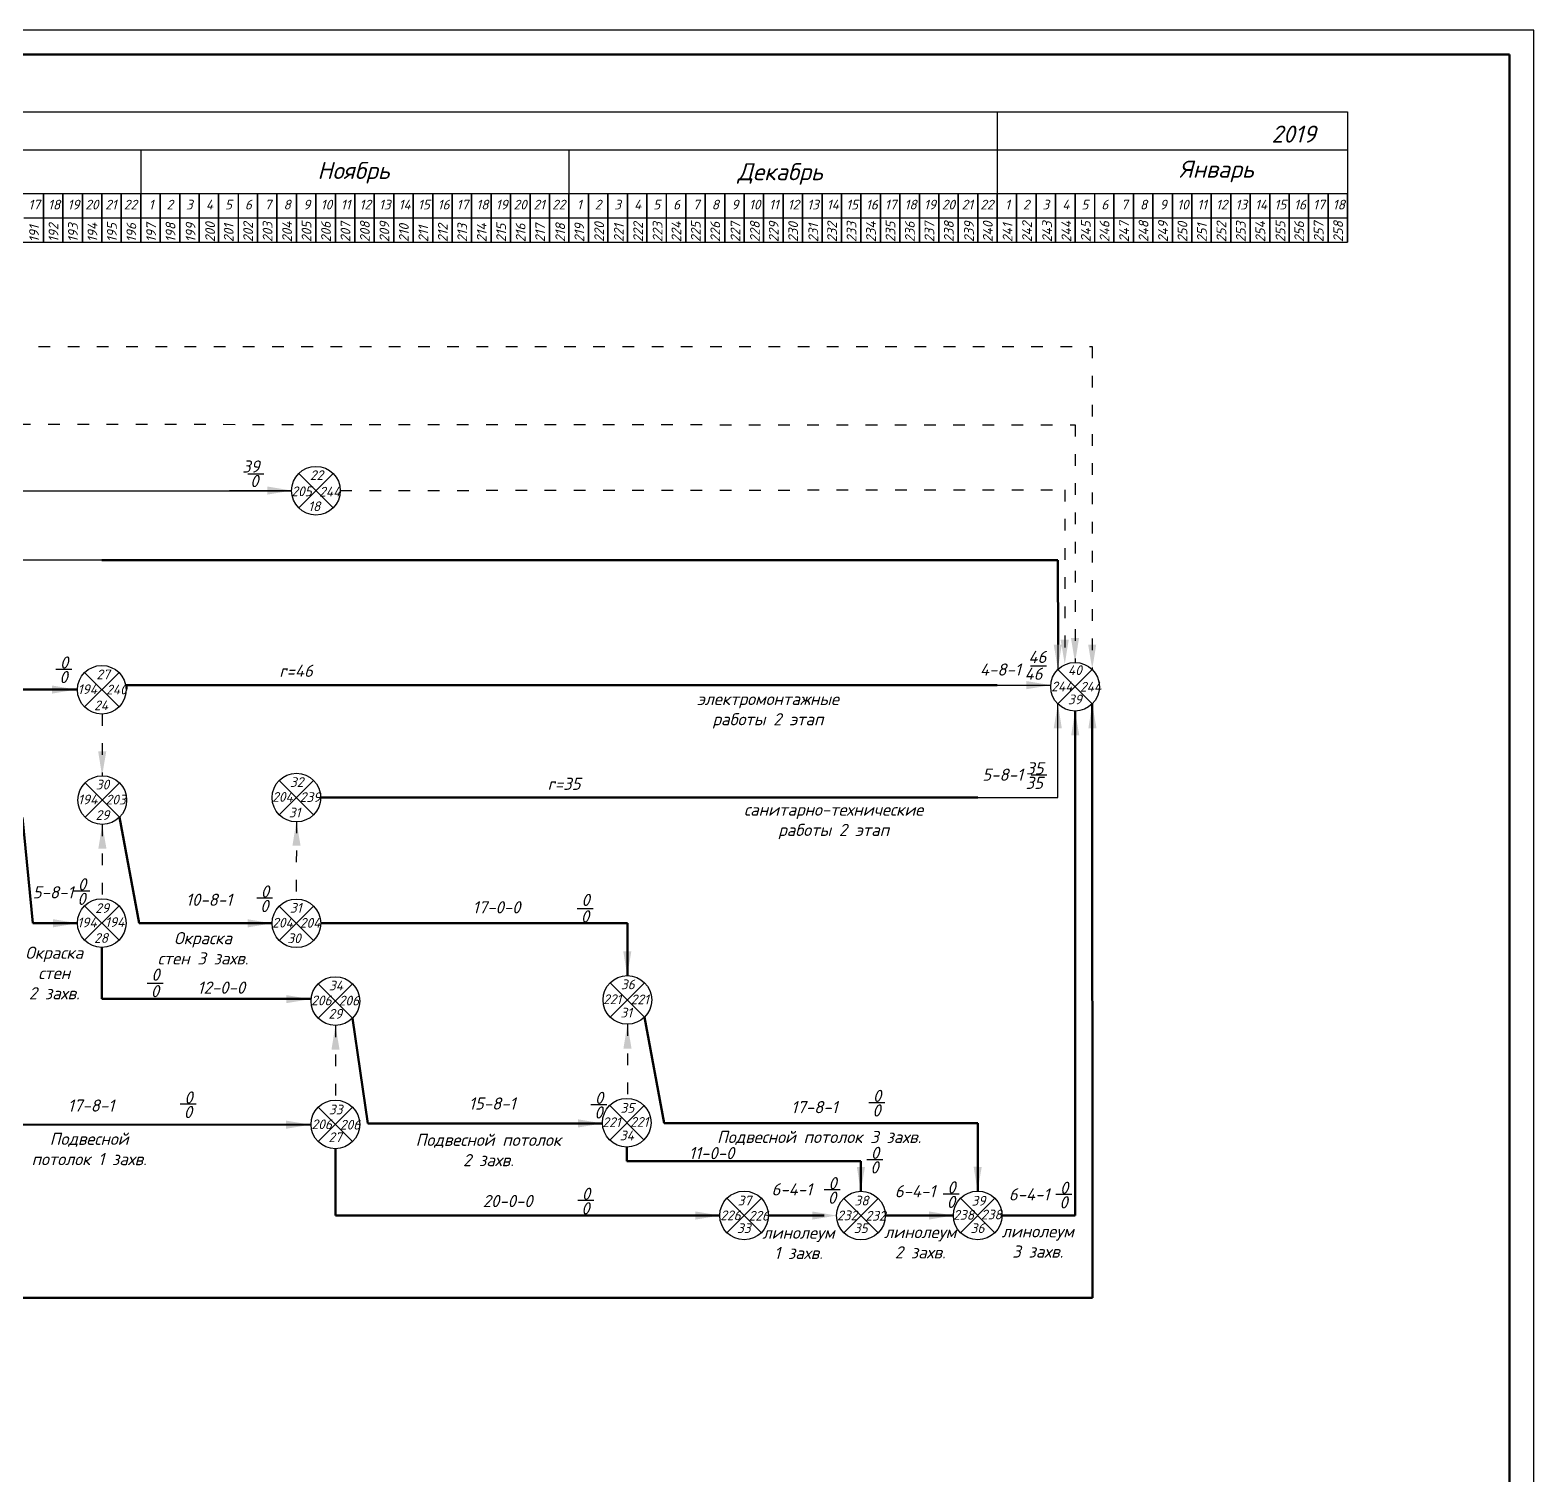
# Model space of a CAD drawing. Header units: millimetres. Extents: x -345369 to 252202, y 74562 to 424723.
# Drawn here: x 15047 to 45951, y 104262 to 133962 of the extents above; entities that cross this region are included whole.
import ezdxf

# ---------------------------------------------------------------- set-up
doc = ezdxf.new("R2010")
doc.units = ezdxf.units.MM
doc.linetypes.add('ACAD_ISO03W100', pattern=[30, 12, -18])
doc.layers.add('Рамка', color=7, linetype='Continuous', lineweight=25)
doc.styles.get("Standard").update_dxf_attribs({"font": 'isocpeur.TTF', "oblique": 15})
doc.styles.add('standart-наклонный', font='isocpeui.ttf', dxfattribs={"height": 3})

msp = doc.modelspace()

# ---------------------------------------------------------------- linework, layer by layer
at = {"color": 7, "lineweight": 25, "ltscale": 0.5}
msp.add_line((-34051.903141, 132279.396232), (42121.15313, 132279.396232), dxfattribs=at)
for p, q in [((34921.15313, 132279.396232), (34921.15313, 129601.790384)), ((42121.15313, 132279.396232), (42121.15313, 129601.790384)), ((17321.15313, 131500.284274), (17321.15313, 129601.790384)), ((26121.15313, 131500.284274), (26121.15313, 129601.790384)), ((8521.15313, 130601.790384), (32094.2094, 130601.790384)), ((15321.15313, 129601.790384), (15321.15313, 130601.790384)), ((15321.15313, 130601.790384), (15321.15313, 129601.790384)), ((15321.15313, 130601.790384), (38894.2094, 130601.790384)), ((15721.15313, 129601.790384), (15721.15313, 130601.790384)), ((15721.15313, 130601.790384), (15721.15313, 129601.790384)), ((16121.15313, 129601.790384), (16121.15313, 130601.790384)), ((16121.15313, 130601.790384), (16121.15313, 129601.790384)), ((16521.15313, 129601.790384), (16521.15313, 130601.790384)), ((16521.15313, 130601.790384), (16521.15313, 129601.790384)), ((16521.15313, 130601.790384), (26121.15313, 130601.790384)), ((16521.15313, 130601.790384), (34921.15313, 130601.790384)), ((16921.15313, 129601.790384), (16921.15313, 130601.790384)), ((16921.15313, 130601.790384), (16921.15313, 129601.790384)), ((17321.15313, 129601.790384), (17321.15313, 130601.790384)), ((17321.15313, 130601.790384), (17321.15313, 129601.790384)), ((17721.15313, 129601.790384), (17721.15313, 130601.790384)), ((17721.15313, 130601.790384), (17721.15313, 129601.790384)), ((18121.15313, 129601.790384), (18121.15313, 130601.790384)), ((18121.15313, 130601.790384), (18121.15313, 129601.790384)), ((18521.15313, 129601.790384), (18521.15313, 130601.790384)), ((18521.15313, 130601.790384), (18521.15313, 129601.790384)), ((18921.15313, 129601.790384), (18921.15313, 130601.790384)), ((18921.15313, 130601.790384), (18921.15313, 129601.790384)), ((19321.15313, 130601.790384), (19321.15313, 129601.790384)), ((19721.15313, 129601.790384), (19721.15313, 130601.790384)), ((19721.15313, 130601.790384), (19721.15313, 129601.790384)), ((20121.15313, 129601.790384), (20121.15313, 130601.790384)), ((20121.15313, 130601.790384), (20121.15313, 129601.790384)), ((20521.15313, 129601.790384), (20521.15313, 130601.790384)), ((20521.15313, 130601.790384), (20521.15313, 129601.790384)), ((20921.15313, 129601.790384), (20921.15313, 130601.790384)), ((20921.15313, 130601.790384), (20921.15313, 129601.790384)), ((21321.15313, 129601.790384), (21321.15313, 130601.790384)), ((21321.15313, 130601.790384), (21321.15313, 129601.790384)), ((21721.15313, 129601.790384), (21721.15313, 130601.790384)), ((21721.15313, 130601.790384), (21721.15313, 129601.790384)), ((22121.15313, 129601.790384), (22121.15313, 130601.790384)), ((22121.15313, 130601.790384), (22121.15313, 129601.790384)), ((22521.15313, 129601.790384), (22521.15313, 130601.790384)), ((22521.15313, 130601.790384), (22521.15313, 129601.790384)), ((22921.15313, 129601.790384), (22921.15313, 130601.790384)), ((22921.15313, 130601.790384), (22921.15313, 129601.790384)), ((23321.15313, 129601.790384), (23321.15313, 130601.790384)), ((23321.15313, 130601.790384), (23321.15313, 129601.790384)), ((23321.15313, 130601.790384), (41721.15313, 130601.790384)), ((23721.15313, 129601.790384), (23721.15313, 130601.790384)), ((23721.15313, 130601.790384), (23721.15313, 129601.790384)), ((24121.15313, 129601.790384), (24121.15313, 130601.790384)), ((24121.15313, 130601.790384), (24121.15313, 129601.790384)), ((24521.15313, 129601.790384), (24521.15313, 130601.790384)), ((24521.15313, 130601.790384), (24521.15313, 129601.790384)), ((24921.15313, 129601.790384), (24921.15313, 130601.790384)), ((24921.15313, 130601.790384), (24921.15313, 129601.790384)), ((25321.15313, 129601.790384), (25321.15313, 130601.790384)), ((25321.15313, 130601.790384), (25321.15313, 129601.790384)), ((25321.15313, 130601.790384), (34921.15313, 130601.790384)), ((25721.15313, 129601.790384), (25721.15313, 130601.790384)), ((25721.15313, 130601.790384), (25721.15313, 129601.790384)), ((26121.15313, 129601.790384), (26121.15313, 130601.790384)), ((26121.15313, 130601.790384), (26121.15313, 129601.790384)), ((26521.15313, 129601.790384), (26521.15313, 130601.790384)), ((26521.15313, 130601.790384), (26521.15313, 129601.790384)), ((26921.15313, 129601.790384), (26921.15313, 130601.790384)), ((26921.15313, 130601.790384), (26921.15313, 129601.790384)), ((27321.15313, 129601.790384), (27321.15313, 130601.790384)), ((27321.15313, 130601.790384), (27321.15313, 129601.790384)), ((27721.15313, 129601.790384), (27721.15313, 130601.790384)), ((27721.15313, 130601.790384), (27721.15313, 129601.790384)), ((28121.15313, 130601.790384), (28121.15313, 129601.790384)), ((28521.15313, 129601.790384), (28521.15313, 130601.790384)), ((28521.15313, 130601.790384), (28521.15313, 129601.790384)), ((28921.15313, 129601.790384), (28921.15313, 130601.790384)), ((28921.15313, 130601.790384), (28921.15313, 129601.790384)), ((29321.15313, 129601.790384), (29321.15313, 130601.790384)), ((29321.15313, 130601.790384), (29321.15313, 129601.790384)), ((29721.15313, 129601.790384), (29721.15313, 130601.790384)), ((29721.15313, 130601.790384), (29721.15313, 129601.790384)), ((30121.15313, 129601.790384), (30121.15313, 130601.790384)), ((30121.15313, 130601.790384), (30121.15313, 129601.790384)), ((30521.15313, 129601.790384), (30521.15313, 130601.790384)), ((30521.15313, 130601.790384), (30521.15313, 129601.790384)), ((30921.15313, 129601.790384), (30921.15313, 130601.790384)), ((30921.15313, 130601.790384), (30921.15313, 129601.790384)), ((31321.15313, 129601.790384), (31321.15313, 130601.790384)), ((31321.15313, 130601.790384), (31321.15313, 129601.790384)), ((31721.15313, 129601.790384), (31721.15313, 130601.790384)), ((31721.15313, 130601.790384), (31721.15313, 129601.790384)), ((32121.15313, 129601.790384), (32121.15313, 130601.790384)), ((32121.15313, 130601.790384), (32121.15313, 129601.790384)), ((32121.15313, 130601.790384), (42121.15313, 130601.790384)), ((32521.15313, 129601.790384), (32521.15313, 130601.790384)), ((32521.15313, 130601.790384), (32521.15313, 129601.790384)), ((32921.15313, 129601.790384), (32921.15313, 130601.790384)), ((32921.15313, 130601.790384), (32921.15313, 129601.790384)), ((33321.15313, 129601.790384), (33321.15313, 130601.790384)), ((33321.15313, 130601.790384), (33321.15313, 129601.790384)), ((33721.15313, 129601.790384), (33721.15313, 130601.790384)), ((33721.15313, 130601.790384), (33721.15313, 129601.790384)), ((34121.15313, 129601.790384), (34121.15313, 130601.790384)), ((34121.15313, 130601.790384), (34121.15313, 129601.790384)), ((34521.15313, 129601.790384), (34521.15313, 130601.790384)), ((34521.15313, 130601.790384), (34521.15313, 129601.790384)), ((34921.15313, 129601.790384), (34921.15313, 130601.790384)), ((34921.15313, 130601.790384), (34921.15313, 129601.790384)), ((35321.15313, 129601.790384), (35321.15313, 130601.790384)), ((35321.15313, 130601.790384), (35321.15313, 129601.790384)), ((35721.15313, 129601.790384), (35721.15313, 130601.790384)), ((35721.15313, 130601.790384), (35721.15313, 129601.790384)), ((36121.15313, 129601.790384), (36121.15313, 130601.790384)), ((36121.15313, 130601.790384), (36121.15313, 129601.790384)), ((36521.15313, 129601.790384), (36521.15313, 130601.790384)), ((36521.15313, 130601.790384), (36521.15313, 129601.790384)), ((36921.15313, 130601.790384), (36921.15313, 129601.790384)), ((37321.15313, 129601.790384), (37321.15313, 130601.790384)), ((37321.15313, 130601.790384), (37321.15313, 129601.790384)), ((37721.15313, 129601.790384), (37721.15313, 130601.790384)), ((37721.15313, 130601.790384), (37721.15313, 129601.790384)), ((38121.15313, 129601.790384), (38121.15313, 130601.790384)), ((38121.15313, 130601.790384), (38121.15313, 129601.790384)), ((38521.15313, 129601.790384), (38521.15313, 130601.790384)), ((38521.15313, 130601.790384), (38521.15313, 129601.790384)), ((38921.15313, 129601.790384), (38921.15313, 130601.790384)), ((38921.15313, 130601.790384), (38921.15313, 129601.790384)), ((39321.15313, 129601.790384), (39321.15313, 130601.790384)), ((39321.15313, 130601.790384), (39321.15313, 129601.790384)), ((39721.15313, 129601.790384), (39721.15313, 130601.790384)), ((39721.15313, 130601.790384), (39721.15313, 129601.790384)), ((40121.15313, 129601.790384), (40121.15313, 130601.790384)), ((40121.15313, 130601.790384), (40121.15313, 129601.790384)), ((40521.15313, 129601.790384), (40521.15313, 130601.790384)), ((40521.15313, 130601.790384), (40521.15313, 129601.790384)), ((40921.15313, 129601.790384), (40921.15313, 130601.790384)), ((40921.15313, 130601.790384), (40921.15313, 129601.790384)), ((41321.15313, 129601.790384), (41321.15313, 130601.790384)), ((41321.15313, 130601.790384), (41321.15313, 129601.790384)), ((41721.15313, 129601.790384), (41721.15313, 130601.790384)), ((41721.15313, 130601.790384), (41721.15313, 129601.790384)), ((42121.15313, 129601.790384), (42121.15313, 130601.790384)), ((42121.15313, 130601.790384), (42121.15313, 129601.790384)), ((14921.15313, 130101.790384), (15321.15313, 130101.790384)), ((15321.15313, 130101.790384), (15721.15313, 130101.790384)), ((15721.15313, 130101.790384), (16121.15313, 130101.790384)), ((16121.15313, 130101.790384), (16521.15313, 130101.790384)), ((16521.15313, 130101.790384), (16921.15313, 130101.790384)), ((16921.15313, 130101.790384), (17321.15313, 130101.790384)), ((17321.15313, 130101.790384), (17721.15313, 130101.790384)), ((17721.15313, 130101.790384), (18121.15313, 130101.790384)), ((18121.15313, 130101.790384), (18521.15313, 130101.790384)), ((18521.15313, 130101.790384), (18921.15313, 130101.790384)), ((18921.15313, 130101.790384), (19321.15313, 130101.790384)), ((19321.15313, 130101.790384), (19721.15313, 130101.790384)), ((19721.15313, 130101.790384), (20121.15313, 130101.790384)), ((20121.15313, 130101.790384), (20521.15313, 130101.790384)), ((20521.15313, 130101.790384), (20921.15313, 130101.790384)), ((20921.15313, 130101.790384), (21321.15313, 130101.790384)), ((21321.15313, 130101.790384), (21721.15313, 130101.790384)), ((21721.15313, 130101.790384), (22121.15313, 130101.790384)), ((22121.15313, 130101.790384), (22521.15313, 130101.790384)), ((22521.15313, 130101.790384), (22921.15313, 130101.790384)), ((22921.15313, 130101.790384), (23321.15313, 130101.790384)), ((23321.15313, 130101.790384), (23721.15313, 130101.790384)), ((23721.15313, 130101.790384), (24121.15313, 130101.790384)), ((24121.15313, 130101.790384), (24521.15313, 130101.790384)), ((24521.15313, 130101.790384), (24921.15313, 130101.790384)), ((24921.15313, 130101.790384), (25321.15313, 130101.790384)), ((25321.15313, 130101.790384), (25721.15313, 130101.790384)), ((25721.15313, 130101.790384), (26121.15313, 130101.790384)), ((26121.15313, 130101.790384), (26521.15313, 130101.790384)), ((26521.15313, 130101.790384), (26921.15313, 130101.790384)), ((26921.15313, 130101.790384), (27321.15313, 130101.790384)), ((27321.15313, 130101.790384), (27721.15313, 130101.790384)), ((27721.15313, 130101.790384), (28121.15313, 130101.790384)), ((28121.15313, 130101.790384), (28521.15313, 130101.790384)), ((28521.15313, 130101.790384), (28921.15313, 130101.790384)), ((28921.15313, 130101.790384), (29321.15313, 130101.790384)), ((29321.15313, 130101.790384), (29721.15313, 130101.790384)), ((29721.15313, 130101.790384), (30121.15313, 130101.790384)), ((30121.15313, 130101.790384), (30521.15313, 130101.790384)), ((30521.15313, 130101.790384), (30921.15313, 130101.790384)), ((30921.15313, 130101.790384), (31321.15313, 130101.790384)), ((31321.15313, 130101.790384), (31721.15313, 130101.790384)), ((31721.15313, 130101.790384), (32121.15313, 130101.790384)), ((32121.15313, 130101.790384), (32521.15313, 130101.790384)), ((32521.15313, 130101.790384), (32921.15313, 130101.790384)), ((32921.15313, 130101.790384), (33321.15313, 130101.790384)), ((33321.15313, 130101.790384), (33721.15313, 130101.790384)), ((33721.15313, 130101.790384), (34121.15313, 130101.790384)), ((34121.15313, 130101.790384), (34521.15313, 130101.790384)), ((34521.15313, 130101.790384), (34921.15313, 130101.790384)), ((34921.15313, 130101.790384), (35321.15313, 130101.790384)), ((35321.15313, 130101.790384), (35721.15313, 130101.790384)), ((35721.15313, 130101.790384), (36121.15313, 130101.790384)), ((36121.15313, 130101.790384), (36521.15313, 130101.790384)), ((36521.15313, 130101.790384), (36921.15313, 130101.790384)), ((36921.15313, 130101.790384), (37321.15313, 130101.790384)), ((37321.15313, 130101.790384), (37721.15313, 130101.790384)), ((37721.15313, 130101.790384), (38121.15313, 130101.790384)), ((38121.15313, 130101.790384), (38521.15313, 130101.790384)), ((38521.15313, 130101.790384), (38921.15313, 130101.790384)), ((38921.15313, 130101.790384), (39321.15313, 130101.790384)), ((39321.15313, 130101.790384), (39721.15313, 130101.790384)), ((39721.15313, 130101.790384), (40121.15313, 130101.790384)), ((40121.15313, 130101.790384), (40521.15313, 130101.790384)), ((40521.15313, 130101.790384), (40921.15313, 130101.790384)), ((40921.15313, 130101.790384), (41321.15313, 130101.790384)), ((41321.15313, 130101.790384), (41721.15313, 130101.790384)), ((41721.15313, 130101.790384), (42121.15313, 130101.790384)), ((14842.261437, 129601.790384), (15242.261437, 129601.790384)), ((15242.261437, 129601.790384), (15642.261437, 129601.790384)), ((15642.261437, 129601.790384), (16042.261437, 129601.790384)), ((16042.261437, 129601.790384), (16442.261437, 129601.790384)), ((16442.261437, 129601.790384), (16842.261437, 129601.790384)), ((16842.261437, 129601.790384), (17242.261437, 129601.790384)), ((17242.261437, 129601.790384), (17321.15313, 129601.790384)), ((17242.261437, 129601.790384), (17642.261437, 129601.790384)), ((17642.261437, 129601.790384), (18042.261437, 129601.790384)), ((18042.261437, 129601.790384), (18442.261437, 129601.790384)), ((18442.261437, 129601.790384), (18842.261437, 129601.790384)), ((18842.261437, 129601.790384), (19242.261437, 129601.790384)), ((19242.261437, 129601.790384), (19642.261437, 129601.790384)), ((19642.261437, 129601.790384), (20042.261437, 129601.790384)), ((20042.261437, 129601.790384), (20442.261437, 129601.790384)), ((20442.261437, 129601.790384), (20842.261437, 129601.790384)), ((20842.261437, 129601.790384), (21242.261437, 129601.790384)), ((21242.261437, 129601.790384), (21642.261437, 129601.790384)), ((21642.261437, 129601.790384), (22042.261437, 129601.790384)), ((22042.261437, 129601.790384), (22442.261437, 129601.790384)), ((22442.261437, 129601.790384), (22842.261437, 129601.790384)), ((22842.261437, 129601.790384), (23242.261437, 129601.790384)), ((23242.261437, 129601.790384), (23642.261437, 129601.790384)), ((23642.261437, 129601.790384), (24042.261437, 129601.790384)), ((24042.261437, 129601.790384), (24442.261437, 129601.790384)), ((24442.261437, 129601.790384), (24842.261437, 129601.790384)), ((24842.261437, 129601.790384), (25242.261437, 129601.790384)), ((25242.261437, 129601.790384), (25642.261437, 129601.790384)), ((25642.261437, 129601.790384), (26042.261437, 129601.790384)), ((26042.261437, 129601.790384), (26121.15313, 129601.790384)), ((26042.261437, 129601.790384), (26442.261437, 129601.790384)), ((26442.261437, 129601.790384), (26842.261437, 129601.790384)), ((26842.261437, 129601.790384), (27242.261437, 129601.790384)), ((27242.261437, 129601.790384), (27642.261437, 129601.790384)), ((27642.261437, 129601.790384), (28042.261437, 129601.790384)), ((28042.261437, 129601.790384), (28442.261437, 129601.790384)), ((28442.261437, 129601.790384), (28842.261437, 129601.790384)), ((28842.261437, 129601.790384), (29242.261437, 129601.790384)), ((29242.261437, 129601.790384), (29642.261437, 129601.790384)), ((29642.261437, 129601.790384), (30042.261437, 129601.790384)), ((30042.261437, 129601.790384), (30442.261437, 129601.790384)), ((30442.261437, 129601.790384), (30842.261437, 129601.790384)), ((30842.261437, 129601.790384), (31242.261437, 129601.790384)), ((31242.261437, 129601.790384), (31642.261437, 129601.790384)), ((31642.261437, 129601.790384), (32042.261437, 129601.790384)), ((32042.261437, 129601.790384), (32442.261437, 129601.790384)), ((32442.261437, 129601.790384), (32842.261437, 129601.790384)), ((32842.261437, 129601.790384), (33242.261437, 129601.790384)), ((33242.261437, 129601.790384), (33642.261437, 129601.790384)), ((33642.261437, 129601.790384), (34042.261437, 129601.790384)), ((34042.261437, 129601.790384), (34442.261437, 129601.790384)), ((34442.261437, 129601.790384), (34842.261437, 129601.790384)), ((34842.261437, 129601.790384), (34921.15313, 129601.790384)), ((34842.261437, 129601.790384), (35242.261437, 129601.790384)), ((35242.261437, 129601.790384), (35642.261437, 129601.790384)), ((35642.261437, 129601.790384), (36042.261437, 129601.790384)), ((36042.261437, 129601.790384), (36442.261437, 129601.790384)), ((36442.261437, 129601.790384), (36842.261437, 129601.790384)), ((36842.261437, 129601.790384), (37242.261437, 129601.790384)), ((37242.261437, 129601.790384), (37642.261437, 129601.790384)), ((37642.261437, 129601.790384), (38042.261437, 129601.790384)), ((38042.261437, 129601.790384), (38442.261437, 129601.790384)), ((38442.261437, 129601.790384), (38842.261437, 129601.790384)), ((38842.261437, 129601.790384), (39242.261437, 129601.790384)), ((39242.261437, 129601.790384), (39642.261437, 129601.790384)), ((39321.15313, 129601.790384), (40121.15313, 129601.790384)), ((39642.261437, 129601.790384), (40042.261437, 129601.790384)), ((40042.261437, 129601.790384), (40442.261437, 129601.790384)), ((40442.261437, 129601.790384), (40842.261437, 129601.790384)), ((40842.261437, 129601.790384), (41242.261437, 129601.790384)), ((41242.261437, 129601.790384), (41642.261437, 129601.790384)), ((41642.261437, 129601.790384), (42121.15313, 129601.790384)), ((20567.599739, 124139.572195), (21274.70652, 124846.678976)), ((20567.599739, 124846.678976), (21274.70652, 124139.572195)), ((36167.599739, 123066.716108), (5430.426635, 123066.716108)), ((35934.692445, 120889.35447), (35607.507734, 120889.35447)), ((16167.599739, 120755.161426), (16874.70652, 120048.054645)), ((16167.599739, 120048.054645), (16874.70652, 120755.161426)), ((36167.599739, 118185.653087), (36167.599739, 120109.831305)), ((16176.869439, 118487.238995), (16883.97622, 117780.132214)), ((16176.869439, 117780.132214), (16883.97622, 118487.238995)), ((20167.599739, 118539.206477), (20874.70652, 117832.099696)), ((20167.599739, 117832.099696), (20874.70652, 118539.206477)), ((35944.571569, 118646.338226), (35617.386857, 118646.338226)), ((21021.15313, 118185.653087), (36167.599739, 118185.653087)), ((16167.599739, 115959.855229), (16874.70652, 115252.748448)), ((16167.599739, 115252.748448), (16874.70652, 115959.855229)), ((20167.599739, 115954.238021), (20874.70652, 115247.13124)), ((20167.599739, 115247.13124), (20874.70652, 115954.238021)), ((20967.599739, 114356.439427), (21674.70652, 113649.332646)), ((20967.599739, 113649.332646), (21674.70652, 114356.439427)), ((26967.599739, 114380.772407), (27674.70652, 113673.665626)), ((26967.599739, 113673.665626), (27674.70652, 114380.772407)), ((20967.599739, 111819.785961), (21674.70652, 111112.67918)), ((20967.599739, 111112.67918), (21674.70652, 111819.785961)), ((26958.330039, 111853.38864), (27665.43682, 111146.281859)), ((26958.330039, 111146.281859), (27665.43682, 111853.38864)), ((29367.599739, 109948.559036), (30074.70652, 109241.452255)), ((29367.599739, 109241.452255), (30074.70652, 109948.559036)), ((31767.599739, 109947.362895), (32474.70652, 109240.256113)), ((31767.599739, 109240.256113), (32474.70652, 109947.362895)), ((34167.599739, 109948.559036), (34874.70652, 109241.452255)), ((34167.599739, 109241.452255), (34874.70652, 109948.559036)), ((-29151.903141, 107903.452114), (36879.284883, 107903.452114))]:
    msp.add_line(p, q)
at = {"lineweight": 25}
for p, q in [((-19651.903141, 131500.284274), (42121.15313, 131500.284274)), ((8521.15313, 129601.790384), (34921.15313, 129601.790384)), ((15321.15313, 129601.790384), (41721.15313, 129601.790384))]:
    msp.add_line(p, q, dxfattribs=at)
at = {"color": 7, "linetype": 'ACAD_ISO03W100', "ltscale": 20}
for p, q in [((12221.15313, 127456.873034), (36874.70652, 127456.873034)), ((36874.70652, 127456.873034), (36874.70652, 120816.938086)), ((13018.27079, 125862.040398), (36521.15313, 125845.714869)), ((36521.15313, 125845.714869), (36521.15313, 120950.551993)), ((21421.127451, 124498.192905), (36309.614024, 124513.833998)), ((36309.614024, 124513.833998), (36309.614024, 120916.431279)), ((20521.187257, 117696.270003), (20515.44703, 116100.65207))]:
    msp.add_line(p, q, dxfattribs=at)
at = {"color": 7}
for p, q in [((19847.453702, 124833.00521), (19520.268991, 124833.00521)), ((15903.307363, 120820.958129), (15576.122652, 120820.958129)), ((36167.599739, 120109.831305), (36874.70652, 120816.938086)), ((36167.599739, 120816.938086), (36874.70652, 120109.831305)), ((16272.110186, 116261.344472), (15944.925474, 116261.344472)), ((20030.785322, 116114.582209), (19703.600611, 116114.582209)), ((26620.202003, 115901.640505), (26293.017292, 115901.640505)), ((17782.220358, 114365.172503), (17455.035646, 114365.172503)), ((18460.338334, 111880.054473), (18133.153623, 111880.054473)), ((32609.840033, 111912.952017), (32282.655322, 111912.952017)), ((26897.053352, 111871.688027), (26569.868641, 111871.688027)), ((32567.969747, 110742.216816), (32240.785036, 110742.216816)), ((31695.653592, 110119.254686), (31368.468881, 110119.254686)), ((34139.411712, 110032.176911), (33812.227001, 110032.176911)), ((36453.736109, 110023.553167), (36126.551398, 110023.553167)), ((26628.752437, 109900.704796), (26301.567726, 109900.704796))]:
    msp.add_line(p, q, dxfattribs=at)
at = {"color": 7, "lineweight": 25}
for p, q in [((5348.454649, 124495.497603), (20421.15325, 124493.472895)), ((19146.290596, 124495.843059), (20421.157901, 124495.30998)), ((36167.599739, 123066.716108), (36167.599739, 120816.938086)), ((18521.15313, 120496.310372), (36022.238408, 120496.310372))]:
    msp.add_line(p, q, dxfattribs=at)
at = {"color": 7, "lineweight": 50, "ltscale": 0.5}
for p, q in [((16521.265169, 123066.716108), (36167.599739, 123066.716108)), ((36167.599739, 123066.716108), (36171.962259, 121329.948753)), ((17012.102687, 120496.310372), (34921.15313, 120496.310372)), ((21023.074819, 118185.653087), (34521.15313, 118185.653087))]:
    msp.add_line(p, q, dxfattribs=at)
at = {"color": 1, "lineweight": 50}
for p, q in [((11021.128306, 120406.588978), (16021.177952, 120406.590225)), ((36524.053606, 109597.170889), (36521.15313, 119963.384695)), ((14890.758701, 117778.773821), (15102.563129, 115602.656652)), ((16883.97622, 117780.132214), (17288.521978, 115601.329238)), ((16011.896717, 115602.656652), (15102.563129, 115602.656652)), ((17288.521978, 115601.329238), (20023.114595, 115600.684631)), ((21021.15313, 115600.684631), (27321.145038, 115600.684631)), ((27321.145038, 115600.671475), (27321.145038, 114527.219016)), ((16520.662469, 114047.131011), (16520.662469, 115106.302079)), ((16520.662469, 114047.131011), (20823.114595, 114047.131011)), ((21674.70652, 113649.332646), (21989.534208, 111487.712726)), ((27674.70652, 113673.665626), (28079.252278, 111494.86265)), ((14523.844994, 111462.474505), (20808.72141, 111461.629246)), ((21989.534208, 111487.712726), (26809.01728, 111487.712726)), ((28079.252278, 111494.86265), (34521.15313, 111493.168029)), ((34521.15313, 111493.168029), (34521.15313, 110095.005646)), ((21321.15313, 110966.23257), (21321.15313, 109595.24488)), ((27308.785566, 111002.933113), (27308.785566, 110712.852145)), ((32121.15313, 110712.852145), (27308.785566, 110712.852145)), ((32121.15313, 110712.852145), (32121.15313, 110093.809504)), ((21321.15313, 109595.24488), (29221.15313, 109595.005646)), ((30221.15313, 109595.005646), (31366.52382, 109595.005646)), ((32621.153088, 109594.013172), (34021.153534, 109594.369592)), ((35021.147495, 109597.379365), (36524.053606, 109597.170889))]:
    msp.add_line(p, q, dxfattribs=at)
at = {"color": 7, "lineweight": 50}
for p, q in [((36879.284883, 107903.452114), (36874.70652, 120109.831305)), ((-5664.956104, 107903.452114), (36879.284883, 107903.452114))]:
    msp.add_line(p, q, dxfattribs=at)
at = {"color": 1, "linetype": 'ACAD_ISO03W100', "ltscale": 20}
for p, q in [((16530.422829, 119901.69397), (16530.422829, 118633.685605)), ((16530.422829, 117633.685605), (16530.422829, 116097.032138)), ((21321.15313, 113502.886036), (21321.15313, 111966.23257)), ((27321.15313, 113527.219016), (27321.15313, 111990.56555))]:
    msp.add_line(p, q, dxfattribs=at)
for centre in [(20921.15313, 124493.125586), (16521.15313, 120401.608035), (20521.15313, 118185.653087), (16530.422829, 118133.685605), (16521.15313, 115606.301838), (20521.15313, 115600.684631), (21321.15313, 114002.886036), (27321.15313, 114027.219016), (21321.15313, 111466.23257), (27308.785566, 111502.933113), (29721.15313, 109595.005646), (32121.15313, 109593.809504), (34521.15313, 109595.005646)]:
    msp.add_circle(centre, 500)
at = {"color": 7}
msp.add_circle((36521.15313, 120463.384695), 500, dxfattribs=at)
for points in [[(19920.916417, 124580.145772), (19920.916417, 124413.395772), (20421.166417, 124496.770772)], [(35521.999866, 120413.108543), (35521.999866, 120579.858543), (36022.249866, 120496.483543)], [(15495.884203, 120322.402856), (15495.884203, 120489.152856), (15996.134203, 120405.777856)], [(16613.044195, 119133.435071), (16446.296949, 119134.393308), (16526.795859, 118633.672449)], [(16616.671166, 117133.922983), (16449.923919, 117132.964746), (16530.42283, 117633.685604)], [(20605.57845, 117196.453857), (20438.831204, 117195.495619), (20519.330114, 117696.216478)], [(15520.916417, 115519.281652), (15520.916417, 115686.031652), (16021.166417, 115602.656652)], [(19520.90313, 115517.309631), (19520.90313, 115684.059631), (20021.15313, 115600.684631)], [(27403.766404, 115026.968482), (27237.019157, 115027.92672), (27317.518068, 114527.205861)], [(20310.432875, 113959.152687), (20310.432875, 114125.902687), (20810.682875, 114042.527687)], [(21407.401466, 113003.123415), (21240.654219, 113002.165177), (21321.15313, 113502.886036)], [(27407.401466, 113027.456395), (27240.654219, 113026.498157), (27321.15313, 113527.219016)], [(26308.048382, 111404.337726), (26308.048382, 111571.087726), (26808.298382, 111487.712726)], [(20308.47141, 111378.254246), (20308.47141, 111545.004246), (20808.72141, 111461.629246)], [(32203.774496, 110593.55897), (32037.027249, 110594.517208), (32117.52616, 110093.796349)], [(34603.774496, 110594.755112), (34437.027249, 110595.713349), (34517.52616, 110094.992491)], [(28720.903165, 109511.442609), (28720.903165, 109678.192609), (29221.153165, 109594.817609)], [(31120.903165, 109510.246467), (31120.903165, 109676.996467), (31621.153165, 109593.621467)], [(33520.916417, 109511.630646), (33520.916417, 109678.380646), (34021.166417, 109595.005646)]]:
    msp.add_solid(points)
at = {"color": 0}
for points in [[(36436.507955, 121463.339086), (36603.257429, 121463.757937), (36521.139247, 120963.30009)], [(36082.954564, 121329.725178), (36249.704038, 121330.14403), (36167.585856, 120829.686182)], [(36224.968849, 121429.218371), (36391.718323, 121429.637223), (36309.600141, 120929.179375)], [(36790.061346, 121329.725178), (36956.81082, 121330.14403), (36874.692638, 120829.686182)], [(36082.968447, 119609.792309), (36249.717921, 119609.373457), (36167.599739, 120109.831305)]]:
    msp.add_solid(points, dxfattribs=at)
at = {"color": 7}
for points in [[(36441.483284, 119462.531255), (36608.228716, 119463.765545), (36521.15313, 119963.384695)], [(36795.036675, 119608.977864), (36961.782107, 119610.212155), (36874.70652, 120109.831305)]]:
    msp.add_solid(points, dxfattribs=at)
at = {"layer": 'Рамка', "color": 0, "linetype": 'Continuous', "lineweight": 30}
for p, q in [((45950.893395, 133962.153388), (-38149.106605, 133962.153388)), ((45950.893395, 74562.153388), (45950.893395, 133962.153388))]:
    msp.add_line(p, q, dxfattribs=at)
at = {"layer": 'Рамка', "color": 0, "linetype": 'Continuous', "lineweight": 50}
for p, q in [((45450.893395, 133462.153388), (-36149.106605, 133462.153388)), ((45450.893395, 75062.153388), (45450.893395, 133462.153388))]:
    msp.add_line(p, q, dxfattribs=at)

# ---------------------------------------------------------------- texts
at = {"lineweight": -2, "style": 'standart-наклонный'}
for s, p in [('191', (15228.056818, 129601.790384)), ('192', (15628.056818, 129601.790384)), ('193', (16028.056818, 129601.790384)), ('194', (16428.056818, 129601.790384)), ('195', (16828.056818, 129601.790384)), ('196', (17228.056818, 129601.790384)), ('197', (17633.79656, 129601.790384)), ('198', (18033.79656, 129601.790384)), ('199', (18446.468457, 129601.790384)), ('200', (18846.468457, 129601.790384)), ('201', (19228.056818, 129601.790384)), ('202', (19628.056818, 129601.790384)), ('203', (20028.056818, 129601.790384)), ('204', (20428.056818, 129601.790384)), ('205', (20828.056818, 129601.790384)), ('206', (21228.056818, 129601.790384)), ('207', (21628.056818, 129601.790384)), ('208', (22028.056818, 129601.790384)), ('209', (22428.056818, 129601.790384)), ('210', (22828.056818, 129601.790384)), ('211', (23228.056818, 129601.790384)), ('212', (23628.056818, 129601.790384)), ('213', (24028.056818, 129601.790384)), ('214', (24428.056818, 129601.790384)), ('215', (24828.056818, 129601.790384)), ('216', (25228.056818, 129601.790384)), ('217', (25628.056818, 129601.790384)), ('218', (26042.261437, 129601.790384)), ('219', (26433.79656, 129601.790384)), ('220', (26842.261437, 129601.790384)), ('221', (27246.468457, 129601.790384)), ('222', (27642.261437, 129601.790384)), ('223', (28042.261437, 129601.790384)), ('224', (28428.056818, 129601.790384)), ('225', (28828.056818, 129601.790384)), ('226', (29228.056818, 129601.790384)), ('227', (29642.261437, 129601.790384)), ('228', (30042.261437, 129601.790384)), ('229', (30428.056818, 129601.790384)), ('230', (30828.056818, 129601.790384)), ('231', (31242.261437, 129601.790384)), ('232', (31628.056818, 129601.790384)), ('233', (32028.056818, 129601.790384)), ('234', (32428.056818, 129601.790384)), ('235', (32828.056818, 129601.790384)), ('236', (33228.056818, 129601.790384)), ('237', (33628.056818, 129601.790384)), ('238', (34028.056818, 129601.790384)), ('239', (34442.261437, 129601.790384)), ('240', (34828.056818, 129601.790384)), ('241', (35233.79656, 129601.790384)), ('242', (35633.79656, 129601.790384)), ('243', (36046.468457, 129601.790384)), ('244', (36442.261437, 129601.790384)), ('245', (36842.261437, 129601.790384)), ('246', (37228.056818, 129601.790384)), ('247', (37628.056818, 129601.790384)), ('248', (38028.056818, 129601.790384)), ('249', (38428.056818, 129601.790384)), ('250', (38828.056818, 129601.790384)), ('251', (39228.056818, 129601.790384)), ('252', (39628.056818, 129601.790384)), ('253', (40028.056818, 129601.790384)), ('254', (40428.056818, 129601.790384)), ('255', (40842.261437, 129601.790384)), ('256', (41228.056818, 129601.790384)), ('257', (41628.056818, 129601.790384)), ('258', (42028.056818, 129601.790384))]:
    msp.add_text(s, height=200, rotation=90, dxfattribs=at).set_placement(p)
at = {"lineweight": 25, "insert": (39565.766933, 131998.658694), "char_height": 350, "width": 2920.49693501, "attachment_point": 1, "style": 'standart-наклонный'}
msp.add_mtext('\\pi991.99;2019', dxfattribs=at)
at = {"style": 'standart-наклонный'}
for s, insert, char_height, width, attachment_point in [('\\pi709.6;Ноябрь', (20242.154159, 131251.271577), 350, 2920.49693501, 1), ('\\pi539.51;Декабрь', (29046.475087, 131225.838005), 350, 2920.49693501, 1), ('\\pi691.84;Январь', (37973.570769, 131277.890539), 350, 2920.49693501, 1), ('\\pi-18.574;17', (15030.590772, 130473.940598), 200, 180.27701378, 1), ('\\pi-14.104;18', (15430.590772, 130473.940598), 200, 180.27701378, 1), ('\\pi-13.952;19', (15830.590772, 130473.940598), 200, 180.27701378, 1), ('\\pi-49.786;20', (16230.590772, 130473.940598), 200, 180.27701378, 1), ('\\pi-37.134;21', (16626.414205, 130473.940598), 200, 180.27701378, 1), ('\\pi-53.346;22', (17026.414205, 130473.940598), 200, 180.27701378, 1), ('\\pi53.851;1', (17430.590772, 130473.940598), 200, 180.27701378, 1), ('\\pi19.154;2', (17830.590772, 130473.940598), 200, 180.27701378, 1), ('\\pi19.229;3', (18230.590772, 130473.940598), 200, 180.27701378, 1), ('\\pi28.396;4', (18630.590772, 130473.940598), 200, 180.27701378, 1), ('\\pi19.835;5', (19030.590772, 130473.940598), 200, 180.27701378, 1), ('\\pi29.684;6', (19430.590772, 130473.940598), 200, 180.27701378, 1), ('\\pi34.987;7', (19830.590772, 130473.940598), 200, 180.27701378, 1), ('\\pi23.623;8', (20230.590772, 130473.940598), 200, 180.27701378, 1), ('\\pi29.684;9', (20630.590772, 130473.940598), 200, 180.27701378, 1), ('\\pi-10.543;10', (21030.590772, 130473.940598), 200, 180.27701378, 1), ('\\pi2.1082;11', (21430.590772, 130473.940598), 200, 180.27701378, 1), ('\\pi-14.104;12', (21830.590772, 130473.940598), 200, 180.27701378, 1), ('\\pi-14.028;13', (22230.590772, 130473.940598), 200, 180.27701378, 1), ('\\pi-10.24;14', (22630.590772, 130473.940598), 200, 180.27701378, 1), ('\\pi-13.422;15', (23030.590772, 130473.940598), 200, 180.27701378, 1), ('\\pi-8.1948;16', (23430.590772, 130473.940598), 200, 180.27701378, 1), ('\\pi-18.574;17', (23830.590772, 130473.940598), 200, 180.27701378, 1), ('\\pi-14.104;18', (24230.590772, 130473.940598), 200, 180.27701378, 1), ('\\pi-13.952;19', (24630.590772, 130473.940598), 200, 180.27701378, 1), ('\\pi-49.786;20', (25030.590772, 130473.940598), 200, 180.27701378, 1), ('\\pi-37.134;21', (25426.414205, 130473.940598), 200, 180.27701378, 1), ('\\pi-53.346;22', (25826.414205, 130473.940598), 200, 180.27701378, 1), ('\\pi53.851;1', (26230.590772, 130473.940598), 200, 180.27701378, 1), ('\\pi19.154;2', (26630.590772, 130473.940598), 200, 180.27701378, 1), ('\\pi19.229;3', (27030.590772, 130473.940598), 200, 180.27701378, 1), ('\\pi28.396;4', (27430.590772, 130473.940598), 200, 180.27701378, 1), ('\\pi19.835;5', (27830.590772, 130473.940598), 200, 180.27701378, 1), ('\\pi29.684;6', (28230.590772, 130473.940598), 200, 180.27701378, 1), ('\\pi34.987;7', (28630.590772, 130473.940598), 200, 180.27701378, 1), ('\\pi23.623;8', (29030.590772, 130473.940598), 200, 180.27701378, 1), ('\\pi29.684;9', (29430.590772, 130473.940598), 200, 180.27701378, 1), ('\\pi-10.543;10', (29830.590772, 130473.940598), 200, 180.27701378, 1), ('\\pi2.1082;11', (30230.590772, 130473.940598), 200, 180.27701378, 1), ('\\pi-14.104;12', (30630.590772, 130473.940598), 200, 180.27701378, 1), ('\\pi-14.028;13', (31030.590772, 130473.940598), 200, 180.27701378, 1), ('\\pi-10.24;14', (31430.590772, 130473.940598), 200, 180.27701378, 1), ('\\pi-13.422;15', (31830.590772, 130473.940598), 200, 180.27701378, 1), ('\\pi-8.1948;16', (32230.590772, 130473.940598), 200, 180.27701378, 1), ('\\pi-18.574;17', (32630.590772, 130473.940598), 200, 180.27701378, 1), ('\\pi-14.104;18', (33030.590772, 130473.940598), 200, 180.27701378, 1), ('\\pi-13.952;19', (33430.590772, 130473.940598), 200, 180.27701378, 1), ('\\pi-49.786;20', (33830.590772, 130473.940598), 200, 180.27701378, 1), ('\\pi-37.134;21', (34226.414205, 130473.940598), 200, 180.27701378, 1), ('\\pi-53.346;22', (34626.414205, 130473.940598), 200, 180.27701378, 1), ('\\pi53.851;1', (35030.590772, 130473.940598), 200, 180.27701378, 1), ('\\pi19.154;2', (35430.590772, 130473.940598), 200, 180.27701378, 1), ('\\pi19.229;3', (35830.590772, 130473.940598), 200, 180.27701378, 1), ('\\pi28.396;4', (36230.590772, 130473.940598), 200, 180.27701378, 1), ('\\pi19.835;5', (36630.590772, 130473.940598), 200, 180.27701378, 1), ('\\pi29.684;6', (37030.590772, 130473.940598), 200, 180.27701378, 1), ('\\pi34.987;7', (37430.590772, 130473.940598), 200, 180.27701378, 1), ('\\pi23.623;8', (37830.590772, 130473.940598), 200, 180.27701378, 1), ('\\pi29.684;9', (38230.590772, 130473.940598), 200, 180.27701378, 1), ('\\pi-10.543;10', (38630.590772, 130473.940598), 200, 180.27701378, 1), ('\\pi2.1082;11', (39030.590772, 130473.940598), 200, 180.27701378, 1), ('\\pi-14.104;12', (39430.590772, 130473.940598), 200, 180.27701378, 1), ('\\pi-14.028;13', (39830.590772, 130473.940598), 200, 180.27701378, 1), ('\\pi-10.24;14', (40230.590772, 130473.940598), 200, 180.27701378, 1), ('\\pi-13.422;15', (40630.590772, 130473.940598), 200, 180.27701378, 1), ('\\pi-8.1948;16', (41030.590772, 130473.940598), 200, 180.27701378, 1), ('\\pi-18.574;17', (41430.590772, 130473.940598), 200, 180.27701378, 1), ('\\pi-14.104;18', (41830.590772, 130473.940598), 200, 180.27701378, 1), ('46', (35931.590747, 121201.778948), 250, 177.94272359, 3), ('r=46', (20513.540937, 120916.336319), 250, 5755.2723673, 2), ('46', (35851.825639, 120856.117681), 250, 177.94272359, 3), ('35', (35873.264972, 118912.245895), 250, 177.94272359, 3), ('r=35', (26021.098372, 118593.893649), 250, 5755.2723673, 2), ('35', (35861.704762, 118613.101437), 250, 177.94272359, 3)]:
    msp.add_mtext(s, dxfattribs=dict(at, insert=insert, char_height=char_height, width=width, attachment_point=attachment_point))
at = {"color": 7, "char_height": 250, "style": 'standart-наклонный'}
for s, insert, width, attachment_point in [('39', (19764.586896, 124866.241999), 177.94272359, 9), ('0', (19741.851887, 124568.097137), 177.94272359, 9), ('0', (15832.000766, 121086.865798), 177.94272359, 3), ('0', (15820.440557, 120787.72134), 177.94272359, 3), ('0', (16200.803589, 116527.252141), 177.94272359, 3), ('0', (16189.243379, 116228.107683), 177.94272359, 3), ('0', (19959.478725, 116380.489877), 177.94272359, 3), ('0', (26548.895406, 116206.619608), 177.94272359, 3), ('0', (19947.918516, 116081.34542), 177.94272359, 3), ('0', (26537.335197, 115868.403716), 177.94272359, 3), ('0', (17710.913761, 114670.151605), 177.94272359, 3), ('0', (17699.353551, 114331.935714), 177.94272359, 3), ('0', (18389.031737, 112145.962141), 177.94272359, 3), ('0', (26825.746755, 112137.595695), 177.94272359, 3), ('0', (32526.973227, 111879.715228), 177.94272359, 3), ('0', (32538.533436, 112178.859686), 177.94272359, 3), ('0', (18377.471528, 111846.817684), 177.94272359, 3), ('0', (26814.186546, 111838.451238), 177.94272359, 3), ('Подвесной потолок\\P2 захв.', (24465.001421, 111275.019186), 5445.30283135, 2), ('Подвесной потолок 3 захв.', (31261.090966, 111334.455684), 4814.43438509, 2), ('0', (32496.66315, 111008.124484), 177.94272359, 3), ('0', (32485.102941, 110708.980027), 177.94272359, 3), ('0', (31624.346995, 110385.162355), 177.94272359, 3), ('0', (26557.445841, 110166.612465), 177.94272359, 3), ('0', (31612.786785, 110086.017897), 177.94272359, 3), ('0', (34068.105115, 110298.08458), 177.94272359, 3), ('0', (36382.429512, 110289.460836), 177.94272359, 3), ('0', (26545.885631, 109867.468007), 177.94272359, 3), ('0', (34056.544906, 109998.940122), 177.94272359, 3), ('0', (36370.869302, 109990.316378), 177.94272359, 3)]:
    msp.add_mtext(s, dxfattribs=dict(at, insert=insert, width=width, attachment_point=attachment_point))
at = {"char_height": 200}
for s, insert, attachment_point in [('22', (20797.507089, 124712.684977), 7), ('205', (20417.568081, 124380.871809), 7), ('244', (20988.04022, 124373.785398), 7), ('27', (16409.104387, 120817.329833), 1), ('194', (16026.457245, 120511.626369), 1), ('240', (16609.88659, 120505.394096), 1), ('30', (16396.406796, 118552.374709), 1), ('32', (20387.137096, 118604.342191), 1), ('194', (16032.384295, 118247.037026), 1), ('203', (16598.75468, 118243.385749), 1), ('204', (20023.114595, 118299.004508), 1), ('239', (20589.48498, 118295.353231), 1), ('29', (16386.859903, 116013.072479), 1), ('31', (20387.137096, 116019.373735), 1), ('194', (16017.568081, 115718.555615), 1), ('194', (16588.04022, 115725.642026), 1), ('204', (20023.114595, 115714.036051), 1), ('204', (20589.48498, 115710.384775), 1), ('34', (21187.137096, 114421.575141), 1), ('36', (27187.137096, 114445.908121), 1), ('206', (20823.114595, 114116.237457), 1), ('206', (21389.48498, 114112.586181), 1), ('221', (26823.114595, 114140.570437), 1), ('221', (27389.48498, 114136.919161), 1), ('33', (21186.859903, 111873.003211), 1), ('35', (27177.590203, 111906.605891), 1), ('206', (20831.388039, 111569.556693), 1), ('221', (26808.298382, 111612.089026), 1), ('221', (27378.77052, 111619.175437), 1), ('206', (21413.956009, 111561.413368), 1), ('37', (29586.859903, 110001.776287), 1), ('38', (31986.859903, 110000.580145), 1), ('39', (34393.269936, 109998.019494), 1), ('238', (34588.04022, 109714.345833), 1), ('226', (29231.388039, 109698.329769), 1), ('226', (29813.956009, 109690.186444), 1), ('232', (31631.388039, 109697.133627), 1), ('232', (32213.956009, 109688.990302), 1), ('238', (34017.568081, 109707.259422), 1)]:
    msp.add_mtext_dynamic_manual_height_columns(s, width=4.94693533, gutter_width=12.5, heights=[0], dxfattribs=dict(at, insert=insert, attachment_point=attachment_point))
at = {"color": 7, "char_height": 200, "attachment_point": 1}
for s, insert in [('18', (20761.740748, 124272.884964)), ('40', (36374.001757, 120903.591424)), ('244', (36032.475657, 120569.187943)), ('244', (36622.715702, 120564.947268)), ('39', (36374.001757, 120303.591424)), ('24', (16361.740748, 120181.367413)), ('29', (16392.333173, 117926.345773)), ('31', (20361.740748, 117978.313255)), ('28', (16361.740748, 115398.962007)), ('30', (20332.650924, 115393.344799)), ('29', (21177.09962, 113839.994901)), ('31', (27177.09962, 113864.327881)), ('27', (21177.09962, 111303.341435)), ('34', (27164.732057, 111340.041978)), ('33', (29574.001757, 109435.212374)), ('35', (31974.001757, 109434.016232)), ('36', (34374.001757, 109435.212374))]:
    msp.add_mtext_dynamic_manual_height_columns(s, width=4.94693533, gutter_width=12.5, heights=[0], dxfattribs=dict(at, insert=insert))
at = {"color": 7, "char_height": 250, "attachment_point": 2, "style": 'standart-наклонный'}
for s, insert in [('4-8-1', (34986.247285, 120942.234008)), ('электромонтажные\\Pработы 2 этап', (30210.166278, 120337.718395)), ('5-8-1', (35032.903403, 118781.023612)), ('санитарно-технические\\Pработы 2 этап', (31559.943171, 118062.76957)), ('5-8-1', (15519.335045, 116363.508598)), ('10-8-1', (18724.631258, 116210.176125)), ('17-0-0', (24631.867394, 116054.836629)), ('Окраска\\Pстен 3 захв.', (18600.87165, 115421.441973)), ('Окраска\\Pстен\\P2 захв.', (15542.801257, 115121.479473)), ('12-0-0', (18976.258625, 114403.744166)), ('17-8-1', (16299.004777, 111979.467032)), ('15-8-1', (24543.782038, 112021.805983)), ('17-8-1', (31164.716947, 111946.982216)), ('Подвесной\\Pпотолок 1 захв.', (16260.986616, 111296.087215)), ('11-0-0', (29052.263484, 111002.137448)), ('6-4-1', (30701.141966, 110257.34809)), ('6-4-1', (33232.976879, 110219.154632)), ('6-4-1', (35577.270821, 110154.491954)), ('20-0-0', (24860.876704, 110017.329197)), ('линолеум\\P1 захв.', (30837.500613, 109367.009267)), ('линолеум\\P2 захв.', (33338.08478, 109379.458941)), ('линолеум\\P3 захв.', (35754.219362, 109395.166856))]:
    msp.add_mtext(s, dxfattribs=dict(at, insert=insert))

doc.saveas('drawing.dxf')
